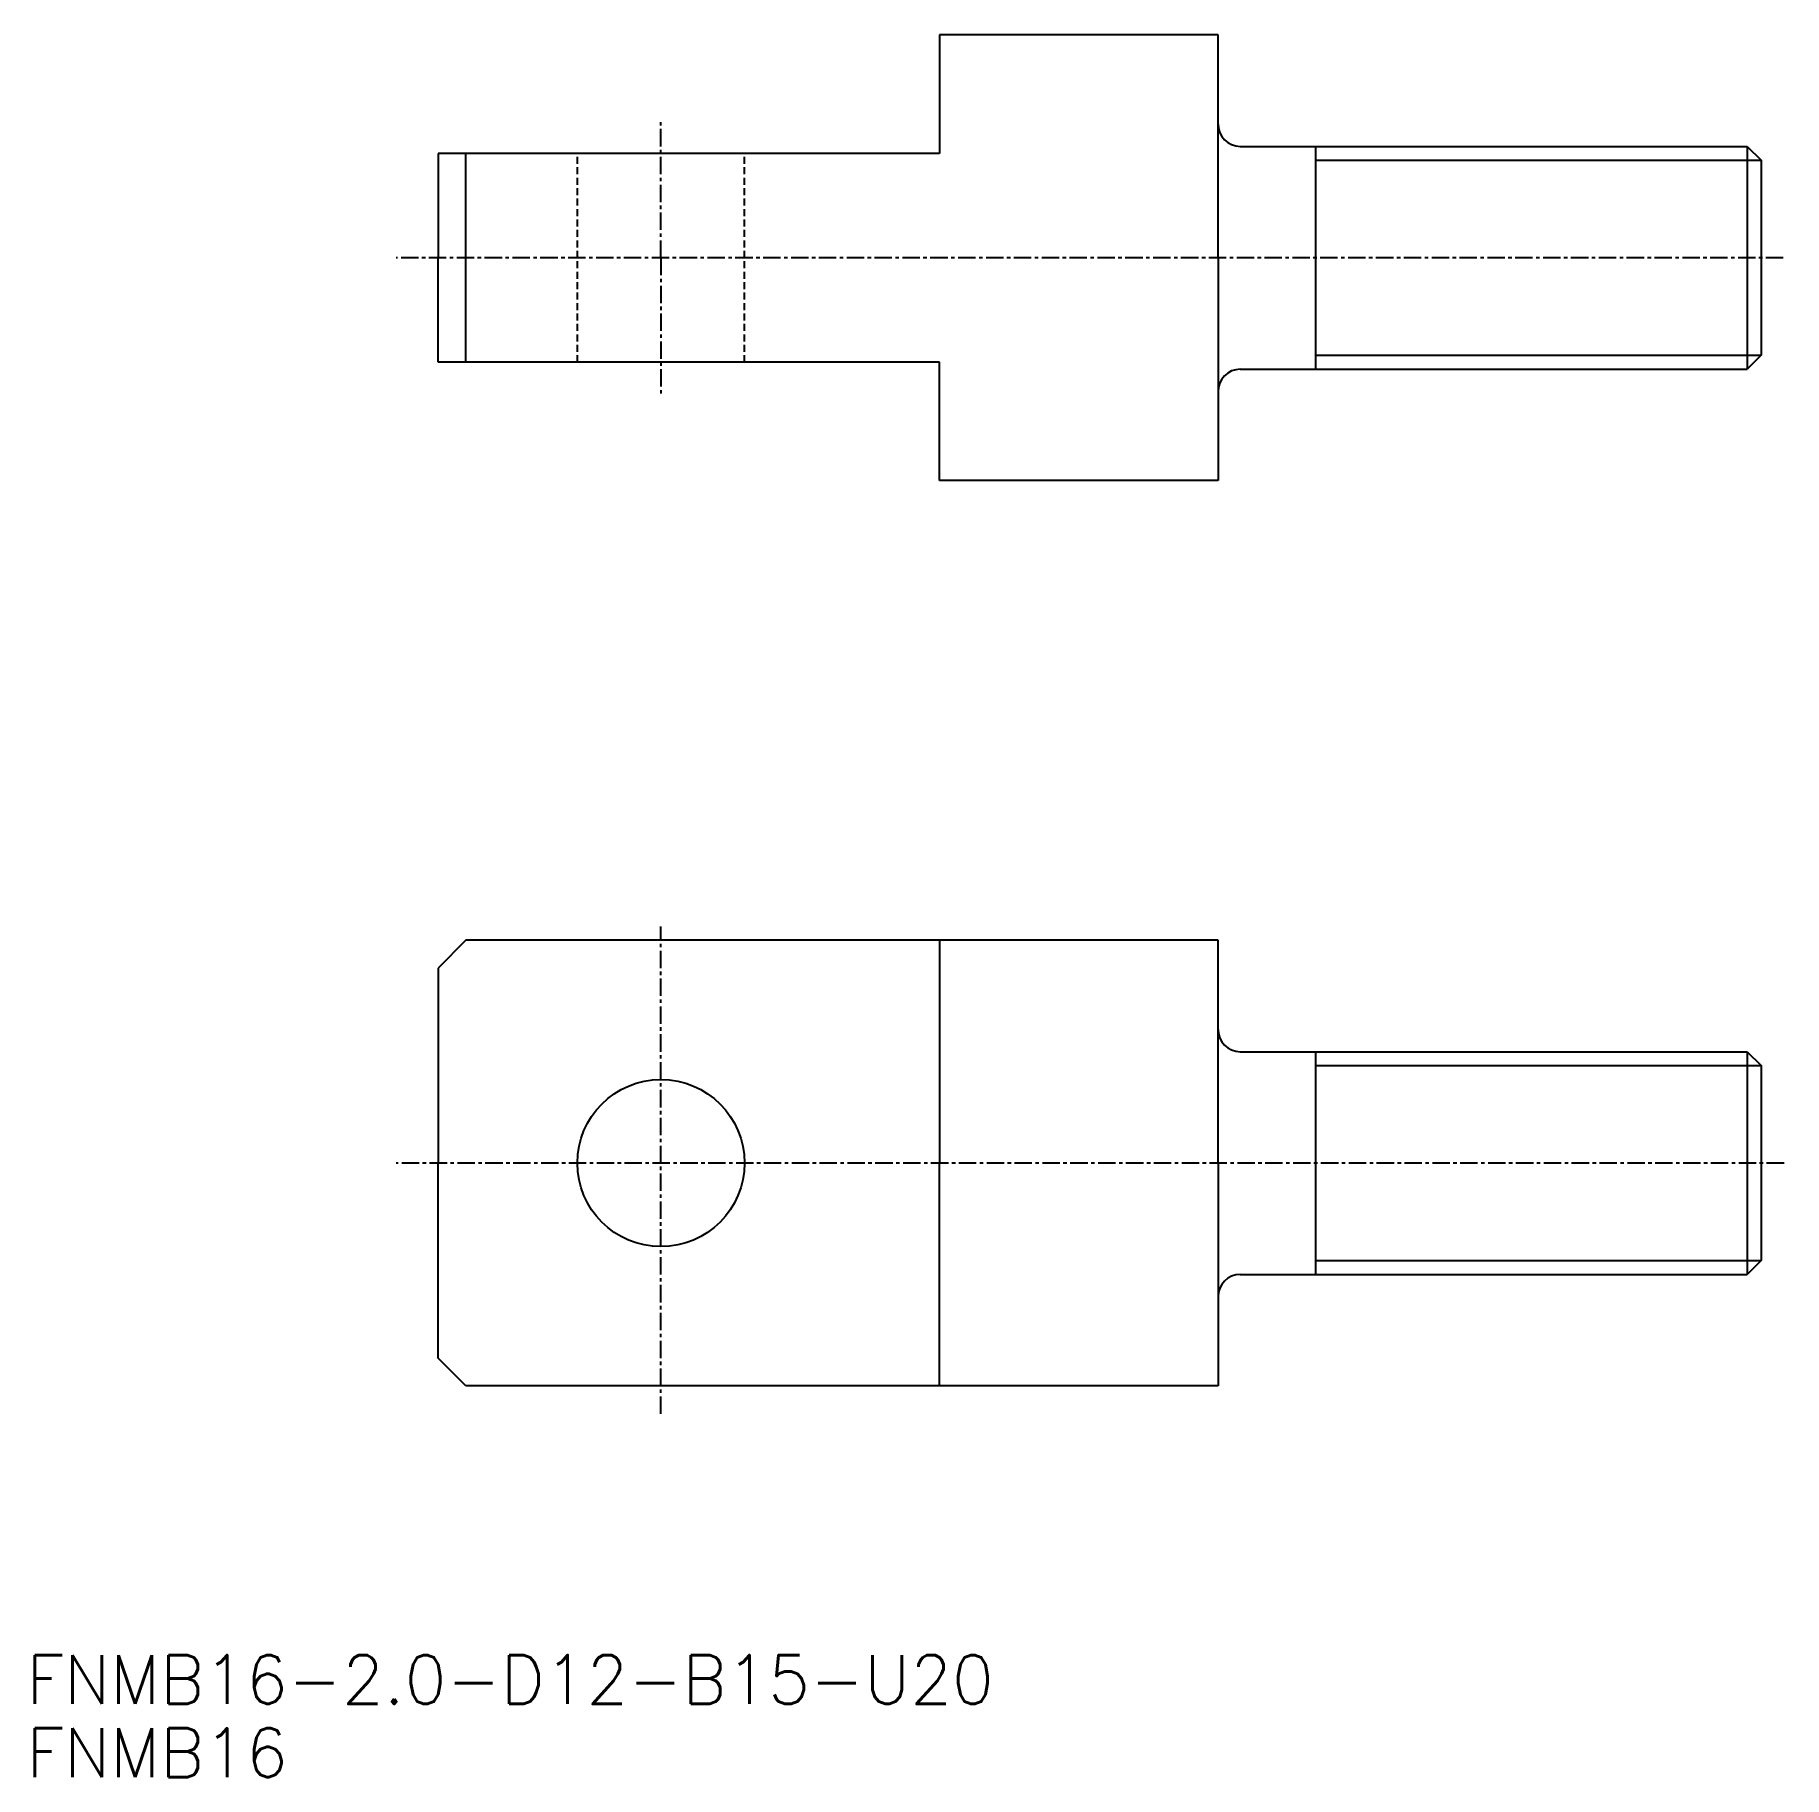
# Model space of a CAD drawing. Extents: x 1 to 127, y 1 to 126.
import ezdxf

# ---------------------------------------------------------------- set-up
doc = ezdxf.new("R2010")
doc.units = 0
doc.linetypes.add('CENTER', pattern=[2, 1.25, -0.25, 0.25, -0.25])
doc.linetypes.add('DASHED', pattern=[0.75, 0.5, -0.25])
doc.layers.get('0').update_dxf_attribs({"linetype": 'CONTINUOUS'})
doc.layers.add('CENTER', color=1, linetype='CENTER')
doc.styles.get("Standard").update_dxf_attribs({"font": 'txt.shx', "bigfont": 'extfont.shx'})

msp = doc.modelspace()

# ---------------------------------------------------------------- linework, layer by layer
at = {"color": 7, "linetype": 'CONTINUOUS'}
for p, q in [((86, 126), (66, 126)), ((66, 126), (66, 117.5)), ((86, 110), (86, 126)), ((66, 117.5), (30, 117.5)), ((30, 117.5), (30, 110)), ((32, 102.5), (32, 117.5)), ((87.6, 118), (124, 118)), ((124, 118), (124, 102)), ((124, 118), (125, 117)), ((125, 117), (125, 103)), ((30, 102.5), (30, 110)), ((86, 110), (86, 94)), ((125, 103), (124, 102)), ((66, 102.5), (30, 102.5)), ((66, 94), (66, 102.5)), ((87.6, 102), (124, 102)), ((86, 94), (66, 94)), ((32, 61), (30, 59)), ((86, 61), (32, 61)), ((66, 61), (66, 45)), ((86, 45), (86, 61)), ((30, 59), (30, 45)), ((87.6, 53), (124, 53)), ((124, 53), (124, 37)), ((124, 53), (125, 52)), ((125, 52), (125, 38)), ((30, 31), (30, 45)), ((66, 29), (66, 45)), ((86, 45), (86, 29)), ((125, 38), (124, 37)), ((87.6, 37), (124, 37)), ((32, 29), (30, 31)), ((86, 29), (32, 29))]:
    msp.add_line(p, q, dxfattribs=at)
at = {"color": 3, "linetype": 'DASHED'}
for p, q in [((40, 102.5), (40, 117.5)), ((52, 102.5), (52, 117.5))]:
    msp.add_line(p, q, dxfattribs=at)
at = {"color": 3}
for p, q in [((93, 118), (93, 102)), ((93, 117), (125, 117)), ((93, 103), (125, 103)), ((93, 53), (93, 37)), ((93, 52), (125, 52)), ((93, 38), (125, 38))]:
    msp.add_line(p, q, dxfattribs=at)
at = {"color": 7, "linetype": 'CONTINUOUS'}
msp.add_circle((46, 45), 6, dxfattribs=at)
for centre, start, end in [((87.6, 119.6), 180, 270), ((87.6, 100.4), 90, 180), ((87.6, 54.6), 180, 270), ((87.6, 35.4), 90, 180)]:
    msp.add_arc(centre, 1.6, start, end, dxfattribs=at)
at = {"layer": 'CENTER', "color": 1, "linetype": 'CENTER'}
for p, q in [((46, 110), (46, 120)), ((126.59, 110), (27, 110)), ((46, 110), (46, 100)), ((46, 27), (46, 62)), ((126.64, 45), (27, 45))]:
    msp.add_line(p, q, dxfattribs=at)

# ---------------------------------------------------------------- texts
at = {"color": 7, "linetype": 'CONTINUOUS'}
for s, p in [('FNMB16-2.0-D12-B15-U20', (0.45, 6.17)), ('FNMB16', (0.45, 0.92))]:
    msp.add_text(s, height=3.5, dxfattribs=at).set_placement(p)

doc.saveas('drawing.dxf')
